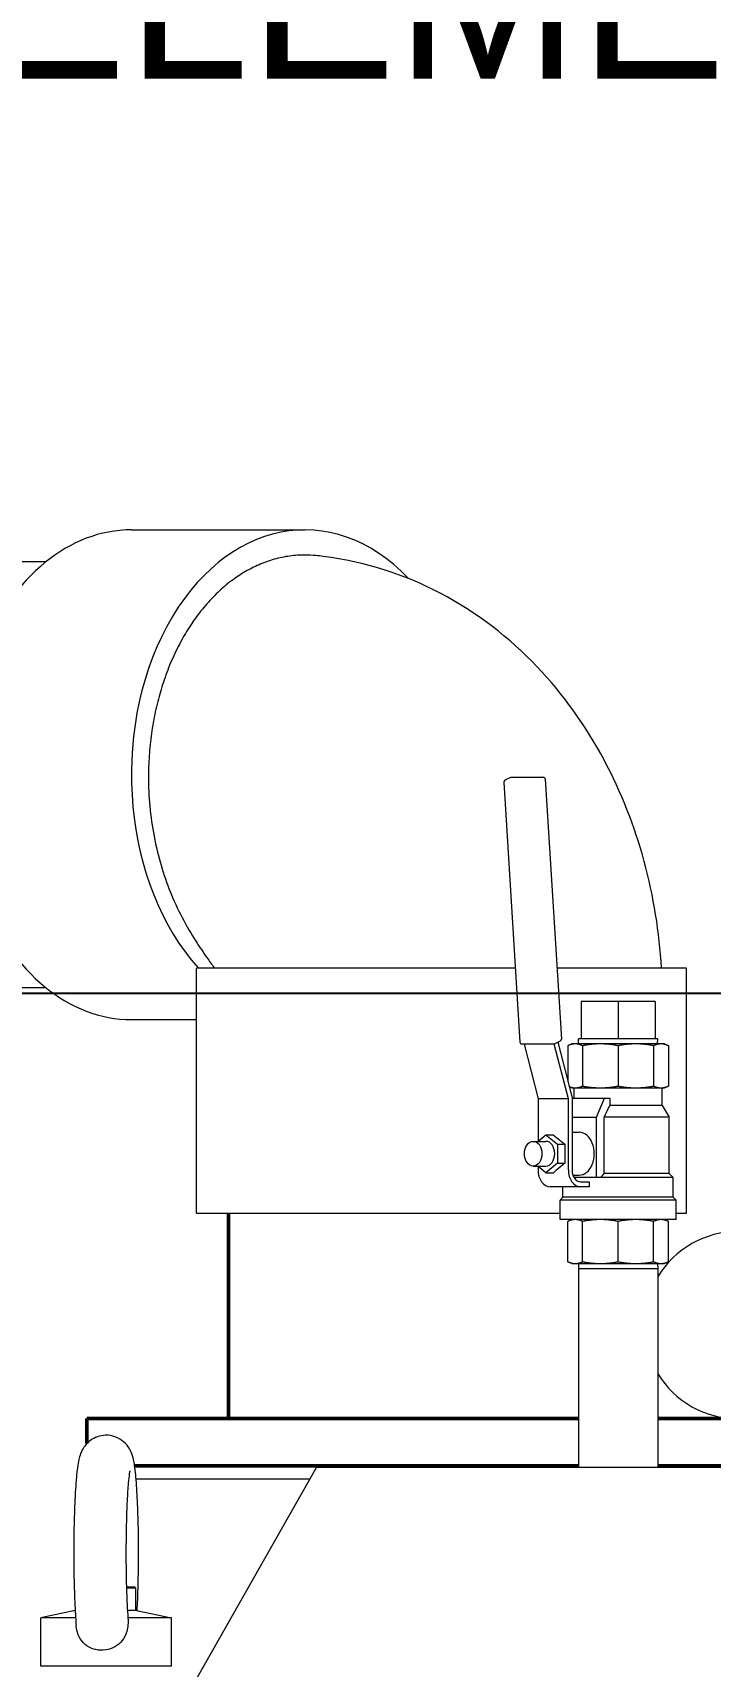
# Model space of a CAD drawing. Header units: inches. Extents: x 14 to 368, y 5 to 236.
# Drawn here: x 270.45 to 277.6, y 114.97 to 132.23 of the extents above; entities that cross this region are included whole.
import ezdxf

# ---------------------------------------------------------------- set-up
doc = ezdxf.new("R2010")
doc.units = ezdxf.units.IN
doc.header["$LTSCALE"] = 11
doc.header["$MEASUREMENT"] = 0
for name, color, linetype, lineweight in [('Dimension (ANSI)', 7, 'Continuous', 25), ('Symbol (ANSI)', 7, 'Continuous', 25), ('Visible (ANSI)', 7, 'Continuous', 50)]:
    doc.layers.add(name, color=color, linetype=linetype, lineweight=lineweight)
doc.styles.add('MEMCOR Medium', font='arial.ttf')
doc.styles.add('Standard D-E NeptuneBenson', font='arial.ttf')
doc.dimstyles.new('Default (ANSI)', dxfattribs={"dimscale": 11, "dimtxt": 0.15, "dimasz": 0.098425, "dimexe": 0.125, "dimexo": 0.0625, "dimgap": 0.031496, "dimtad": 0, "dimtih": 1, "dimtoh": 1, "dimdec": 4, "dimrnd": 1e-08, "dimzin": 3, "dimdsep": 46, "dimlunit": 5, "dimtxsty": 'MEMCOR Medium', "dimcen": 0.09, "dimdle": 0.393701, "dimclrd": 256, "dimclre": 256, "dimclrt": 256, "dimadec": 0, "dimazin": 1, "dimtfac": 0.8, "dimtofl": 0, "dimtmove": 0, "dimatfit": 3, "dimfxl": 1, "dimfrac": 1, "dimtolj": 1, "dimtzin": 4, "dimlwd": -1, "dimlwe": -1, "dimarcsym": 0})

# ---------------------------------------------------------------- blocks, each defined once
blk = doc.blocks.new('*D27')
at = {"layer": 'Defpoints', "color": 0, "transparency": 16777216}
for p in [(228.546, 122.075), (280.408, 122.075), (262.977, 37.444)]:
    blk.add_point(p, dxfattribs=at)
at = {"layer": 'Dimension (ANSI)', "transparency": 16777216}
for p, q in [((279.72, 122.075), (227.171, 122.075)), ((228.546, 120.992), (228.546, 85.395)), ((228.546, 38.526), (228.546, 74.124)), ((262.289, 37.444), (227.171, 37.444))]:
    blk.add_line(p, q, dxfattribs=at)
for points in [[(228.366, 120.992), (228.727, 120.992), (228.546, 122.075)], [(228.366, 38.526), (228.727, 38.526), (228.546, 37.444)]]:
    blk.add_solid(points, dxfattribs=at)
at = {"layer": 'Dimension (ANSI)', "transparency": 16777216, "char_height": 1.65, "attachment_point": 5, "style": 'MEMCOR Medium'}
for s, insert in [('\\A1; \\fArial|b0|i0;84{\\H0.8x;\\S5#8;} in', (228.546, 81.456)), ('\\A1;[2149.6 mm]{\\P\\fArial|b0|i0;SHIPPING HEIGHT\\P\\fArial|b0|i0;REF.}', (228.546, 75.82))]:
    blk.add_mtext(s, dxfattribs=dict(at, insert=insert))

msp = doc.modelspace()

# ---------------------------------------------------------------- linework, layer by layer
at = {"layer": 'Visible (ANSI)', "linetype": 'Continuous', "lineweight": 18}
for p, q in [((271.488893, 126.97326), (273.318179, 126.97326)), ((270.586101, 126.63626), (251.074721, 126.63626)), ((275.419887, 124.30744), (275.589797, 121.560924)), ((275.489072, 124.357097), (275.431171, 124.327294)), ((275.498628, 124.359412), (275.836978, 124.359412)), ((275.857818, 124.339821), (276.027728, 121.593306)), ((275.541399, 122.34326), (272.175798, 122.34326)), ((272.175798, 119.75626), (272.175798, 122.34326)), ((277.349798, 122.34326), (275.981333, 122.34326)), ((277.349798, 119.75626), (277.349798, 122.34326)), ((270.586101, 122.13626), (251.074721, 122.13626)), ((276.237087, 121.990681), (276.237087, 121.59698)), ((276.626831, 121.990681), (276.237087, 121.990681)), ((277.016575, 121.990681), (276.626831, 121.990681)), ((276.626831, 121.990681), (276.626831, 121.59698)), ((277.016575, 121.990681), (277.016575, 121.59698)), ((271.488893, 121.79926), (272.175798, 121.79926)), ((275.948988, 121.541333), (275.610637, 121.541333)), ((275.633376, 121.541333), (275.781887, 120.964292)), ((276.101782, 120.964292), (275.953163, 121.541755)), ((276.016444, 121.573451), (275.958544, 121.543648)), ((275.989456, 121.55956), (276.140193, 120.97387)), ((276.136831, 121.54287), (276.096459, 121.524044)), ((276.096459, 121.524044), (276.096459, 121.143798)), ((276.17413, 121.54287), (276.136831, 121.54287)), ((276.439317, 121.54287), (276.17413, 121.54287)), ((277.045483, 121.59698), (276.20818, 121.59698)), ((276.209871, 121.54287), (276.20818, 121.59698)), ((276.251802, 121.524044), (276.251802, 121.097696)), ((276.814346, 121.54287), (276.439317, 121.54287)), ((276.626831, 121.524044), (276.626831, 121.097696)), ((277.079532, 121.54287), (276.814346, 121.54287)), ((277.001861, 121.524044), (277.001861, 121.097696)), ((277.043792, 121.54287), (277.045483, 121.59698)), ((277.116831, 121.54287), (277.079532, 121.54287)), ((277.116831, 121.54287), (277.157204, 121.524044)), ((277.157204, 121.524044), (277.157204, 121.097696)), ((276.136831, 121.07887), (276.109943, 121.091409)), ((276.136831, 121.07887), (276.17413, 121.07887)), ((276.161331, 120.968858), (276.161331, 121.07887)), ((276.17413, 121.07887), (276.439317, 121.07887)), ((276.439317, 121.07887), (276.814346, 121.07887)), ((276.814346, 121.07887), (277.079532, 121.07887)), ((277.079532, 121.07887), (277.116831, 121.07887)), ((277.092331, 120.89327), (277.092331, 121.07887)), ((277.116831, 121.07887), (277.157204, 121.097696)), ((276.101782, 120.964292), (275.781887, 120.964292)), ((275.781887, 120.964292), (275.781887, 120.515916)), ((276.101782, 120.21237), (276.101782, 120.964292)), ((276.140193, 120.97387), (276.140193, 120.38287)), ((276.140193, 120.968858), (276.297673, 120.968858)), ((276.297673, 120.968858), (276.481613, 120.968858)), ((276.399323, 120.76729), (276.481613, 120.968858)), ((276.481613, 120.968858), (276.537803, 120.968858)), ((276.537803, 120.968858), (276.537803, 120.89327)), ((277.092331, 120.89327), (276.537803, 120.89327)), ((277.092331, 120.89327), (277.165066, 120.76729)), ((276.140193, 120.76729), (276.399323, 120.76729)), ((276.399323, 120.12994), (276.399323, 120.76729)), ((276.477583, 120.76729), (276.477583, 120.17358)), ((277.165066, 120.76729), (276.477583, 120.76729)), ((277.165066, 120.17358), (277.165066, 120.76729)), ((275.730574, 120.51337), (275.865012, 120.51337)), ((275.778768, 120.51337), (275.865012, 120.583788)), ((275.865012, 120.583788), (275.941834, 120.583788)), ((275.865012, 120.583788), (275.988049, 120.483329)), ((275.941834, 120.583788), (276.064871, 120.483329)), ((275.988049, 120.483329), (276.064871, 120.483329)), ((275.988049, 120.483329), (275.988049, 120.282411)), ((276.064871, 120.483329), (276.064871, 120.282411)), ((276.140193, 120.60907), (276.215384, 120.60907)), ((276.140193, 120.38287), (276.140193, 120.21237)), ((275.730574, 120.25237), (275.865012, 120.25237)), ((275.865012, 120.181952), (275.778768, 120.25237)), ((275.781887, 120.249824), (275.781887, 120.21237)), ((275.988049, 120.282411), (275.865012, 120.181952)), ((275.865012, 120.181952), (275.943672, 120.181952)), ((276.064871, 120.282411), (275.979088, 120.21237)), ((275.988049, 120.282411), (276.064871, 120.282411)), ((276.149453, 120.15667), (276.215384, 120.15667)), ((276.215384, 120.12994), (276.162135, 120.12994)), ((276.399323, 120.12994), (276.215384, 120.12994)), ((276.442728, 120.12994), (276.399323, 120.12994)), ((277.208706, 120.12994), (276.442728, 120.12994)), ((277.165066, 120.17358), (276.477583, 120.17358)), ((277.165066, 120.17358), (277.208706, 120.12994)), ((277.208706, 119.923717), (277.208706, 120.12994)), ((276.228581, 120.033049), (275.908686, 120.033049)), ((276.044956, 119.923717), (276.044956, 120.033049)), ((276.228581, 120.08737), (276.322298, 120.08737)), ((276.322298, 120.033049), (276.228581, 120.033049)), ((276.322298, 120.08737), (276.322298, 120.033049)), ((276.044956, 119.923717), (276.014331, 119.893092)), ((277.239331, 119.893092), (276.014331, 119.893092)), ((276.014331, 119.68687), (276.014331, 119.893092)), ((277.208706, 119.923717), (276.044956, 119.923717)), ((277.208706, 119.923717), (277.239331, 119.893092)), ((277.239331, 119.68687), (277.239331, 119.893092)), ((272.175798, 119.75626), (276.014331, 119.75626)), ((277.239331, 119.68687), (276.014331, 119.68687)), ((276.136831, 119.68687), (276.096459, 119.668044)), ((276.096459, 119.241696), (276.096459, 119.668044)), ((276.251802, 119.241696), (276.251802, 119.668044)), ((276.626831, 119.241696), (276.626831, 119.668044)), ((277.001861, 119.241696), (277.001861, 119.668044)), ((277.116831, 119.68687), (277.157204, 119.668044)), ((277.157204, 119.241696), (277.157204, 119.668044)), ((277.239331, 119.75626), (277.349798, 119.75626)), ((276.136831, 119.22287), (276.096459, 119.241696)), ((276.136831, 119.22287), (276.17413, 119.22287)), ((276.17413, 119.22287), (276.439317, 119.22287)), ((276.209871, 119.22287), (276.20818, 119.16876)), ((276.20818, 119.16876), (277.045483, 119.16876)), ((276.20818, 119.16876), (276.20818, 117.06876)), ((276.439317, 119.22287), (276.814346, 119.22287)), ((276.814346, 119.22287), (277.079532, 119.22287)), ((277.043792, 119.22287), (277.045483, 119.16876)), ((277.045483, 119.16876), (277.045483, 117.06876)), ((277.079532, 119.22287), (277.116831, 119.22287)), ((277.116831, 119.22287), (277.157204, 119.241696)), ((272.024216, 114.56876), (273.442686, 117.06876)), ((279.795997, 117.06876), (273.442686, 117.06876)), ((273.371763, 116.94376), (271.537862, 116.94376)), ((271.435679, 115.80626), (271.521607, 115.80626)), ((271.521607, 115.80626), (271.534107, 115.79376)), ((271.534107, 115.79376), (271.436045, 115.79376)), ((271.534107, 115.558113), (271.534107, 115.79376)), ((270.894202, 115.556425), (270.532631, 115.479571)), ((270.898833, 115.479571), (270.532631, 115.479571)), ((270.532631, 114.96776), (270.532631, 115.479571)), ((271.541073, 115.558113), (271.446168, 115.558113)), ((271.910583, 115.479571), (271.451383, 115.479571)), ((271.541073, 115.558113), (271.910583, 115.479571)), ((271.910583, 114.96776), (271.910583, 115.479571)), ((271.910583, 114.96776), (270.532631, 114.96776))]:
    msp.add_line(p, q, dxfattribs=at)
at = {"layer": 'Visible (ANSI)'}
for p, q in [((272.512798, 119.75626), (272.512798, 117.58626)), ((276.20818, 117.58626), (271.018298, 117.58626)), ((271.018298, 117.321764), (271.018298, 117.58626)), ((277.80928, 117.58626), (277.045483, 117.58626)), ((276.20818, 117.08626), (271.521858, 117.08626)), ((277.847651, 117.08626), (277.045483, 117.08626))]:
    msp.add_line(p, q, dxfattribs=at)
at = {"layer": 'Visible (ANSI)', "linetype": 'Continuous', "lineweight": 18}
for centre, radius, start, end in [((275.440727, 124.308729), 0.02088, 117.2363135, 183.5400248), ((275.498628, 124.338532), 0.02088, 90, 117.2363135), ((275.836978, 124.338532), 0.02088, 3.5400248, 90), ((275.610637, 121.562213), 0.02088, 183.5400248, 270), ((275.948988, 121.562213), 0.02088, 270, 297.2363135), ((276.006888, 121.592016), 0.02088, 297.2363135, 3.5400248), ((277.891848, 118.57182), 0.989013, 90, 148.8445549), ((277.891848, 118.57182), 0.989013, 211.1554451, 270)]:
    msp.add_arc(centre, radius, start, end, dxfattribs=at)
for centre, major_axis, ratio, start_param, end_param in [((273.318179, 124.38626), (0, 2.587), 0.707106781, 5.641892214, 8.764330521), ((271.488893, 124.38626), (0, 2.587), 0.707106781, 0, 3.141592654), ((275.865012, 120.38287), (0, 0.1305), 0.707106781, 3.141592654, 6.283185307), ((276.215384, 120.38287), (0, -0.2262), 0.707106781, 0, 3.141592654), ((275.908686, 120.21237), (0, -0.179321), 0.707106781, 4.71238898, 6.283185307), ((276.105888, 120.21237), (0.250082, 0.168024), 0.25049165, 1.927658516, 2.098110467), ((276.228581, 120.21237), (0, -0.179321), 0.707106781, 4.71238898, 6.283185307), ((276.228581, 120.21237), (0, -0.125), 0.707106781, 4.71238898, 6.283185307)]:
    msp.add_ellipse(centre, major_axis=major_axis, ratio=ratio, start_param=start_param, end_param=end_param, dxfattribs=at)
msp.add_ellipse((275.730574, 120.38287), major_axis=(0, 0.1305), ratio=0.707106781, dxfattribs=at)
for points, knots in [([(273.435985, 126.701219), (273.39581, 126.705289), (273.356333, 126.707196), (273.267283, 126.707196), (273.214034, 126.703803), (273.105793, 126.689011), (273.050803, 126.67761), (272.941959, 126.646916), (272.888082, 126.627616), (272.784108, 126.582564), (272.734009, 126.556815), (272.639941, 126.501572), (272.591621, 126.469514), (272.495547, 126.397047), (272.447793, 126.356637), (272.355479, 126.269134), (272.3109, 126.222024), (272.226986, 126.123893), (272.18765, 126.072874), (272.115697, 125.97076), (272.079751, 125.914937), (272.010633, 125.795894), (271.977462, 125.732671), (271.915867, 125.601797), (271.887429, 125.534117), (271.83644, 125.398), (271.813887, 125.329563), (271.774859, 125.195824), (271.756609, 125.124312), (271.724704, 124.975912), (271.711052, 124.899024), (271.689358, 124.743709), (271.681313, 124.665249), (271.670884, 124.51083), (271.668498, 124.434872), (271.668498, 124.262282), (271.673027, 124.157984), (271.692496, 123.947163), (271.707438, 123.84064), (271.747309, 123.631416), (271.772254, 123.528633), (271.830024, 123.332118), (271.862845, 123.238384), (271.933229, 123.062683), (271.976123, 122.968549), (272.069849, 122.788418), (272.12065, 122.702389), (272.20442, 122.571501), (272.248364, 122.507069), (272.309563, 122.42014), (272.336716, 122.382284), (272.363009, 122.345033)], [14.920515089, 14.920515089, 14.920515089, 14.920515089, 15.331674231, 15.331674231, 15.880134995, 15.880134995, 16.428595758, 16.428595758, 16.977056521, 16.977056521, 17.525517284, 17.525517284, 18.074690532, 18.074690532, 18.623863779, 18.623863779, 19.173037026, 19.173037026, 19.722210274, 19.722210274, 20.271527396, 20.271527396, 20.820844518, 20.820844518, 21.370161641, 21.370161641, 21.919478763, 21.919478763, 22.472627351, 22.472627351, 23.025775939, 23.025775939, 23.578924527, 23.578924527, 24.132073116, 24.132073116, 24.89405526, 24.89405526, 25.656037405, 25.656037405, 26.418019549, 26.418019549, 27.180001694, 27.180001694, 27.956782223, 27.956782223, 28.733562752, 28.733562752, 29.302013305, 29.302013305, 29.668283217, 29.668283217, 29.668283217, 29.668283217]), ([(277.08582, 122.34326), (277.063301, 122.723006), (277.002851, 123.101065), (276.801735, 123.84147), (276.661124, 124.204028), (276.28854, 124.897355), (276.056286, 125.228666), (275.483809, 125.828746), (275.142076, 126.097738), (274.374183, 126.500003), (273.953083, 126.637939), (273.488253, 126.695624), (273.462141, 126.698569), (273.435986, 126.701224)], [3.225259811, 3.225259811, 3.225259811, 3.225259811, 3.508354417, 3.508354417, 3.791449024, 3.791449024, 4.07454363, 4.07454363, 4.357638236, 4.357638236, 4.624862783, 4.624862783, 4.640732843, 4.640732843, 4.640732843, 4.640732843]), ([(272.364008, 122.34326), (272.363609, 122.343985), (272.363279, 122.344566), (272.362775, 122.345439), (272.3626, 122.345731), (272.362467, 122.345951), (272.362445, 122.345988), (272.362445, 122.345988)], [3.80360554876, 3.80360554876, 3.80360554876, 3.80360554876, 3.82628676907, 3.82628676907, 3.84896798937, 3.84896798937, 3.86036068555, 3.86036068555, 3.86036068555, 3.86036068555]), ([(271.549012, 115.556425), (271.551109, 115.595007), (271.552997, 115.63557), (271.558437, 115.773156), (271.561081, 115.876934), (271.563878, 116.089343), (271.564067, 116.197813), (271.562032, 116.410121), (271.559812, 116.513908), (271.553104, 116.707985), (271.548602, 116.797992), (271.537243, 116.959538), (271.530546, 117.028918), (271.514513, 117.134754), (271.515618, 117.164205), (271.477284, 117.247521), (271.471696, 117.258616), (271.452265, 117.290132), (271.436768, 117.313264), (271.38381, 117.358795), (271.353856, 117.379256), (271.284389, 117.403283), (271.250279, 117.40931), (271.185494, 117.40806), (271.155322, 117.402135), (271.100495, 117.383037), (271.076821, 117.369542), (271.034274, 117.339144), (271.018051, 117.322407), (270.989616, 117.28877), (270.979958, 117.27302), (270.962281, 117.241202), (270.956411, 117.226931), (270.942523, 117.190012), (270.937904, 117.17164), (270.92067, 117.096225), (270.914057, 117.039185), (270.900107, 116.887472), (270.89428, 116.794239), (270.885772, 116.595736), (270.882869, 116.492919), (270.879562, 116.281496), (270.879118, 116.173093), (270.880652, 115.959919), (270.882625, 115.855195), (270.888855, 115.658414), (270.893124, 115.566592), (270.900373, 115.456029), (270.902464, 115.42774), (270.904701, 115.401018)], [4.04478933, 4.04478933, 4.04478933, 4.04478933, 4.191645212, 4.191645212, 4.5236787, 4.5236787, 4.850529966, 4.850529966, 5.177107126, 5.177107126, 5.507674021, 5.507674021, 5.856103775, 5.856103775, 6.134456795, 6.134456795, 6.171830182, 6.171830182, 6.223981928, 6.223981928, 6.259345681, 6.259345681, 6.284516117, 6.284516117, 6.307194905, 6.307194905, 6.332400051, 6.332400051, 6.364559268, 6.364559268, 6.406642914, 6.406642914, 6.464440409, 6.464440409, 6.576179618, 6.576179618, 6.926535148, 6.926535148, 7.297755917, 7.297755917, 7.630918543, 7.630918543, 7.958012072, 7.958012072, 8.284455752, 8.284455752, 8.614283606, 8.614283606, 8.735794577, 8.735794577, 8.735794577, 8.735794577]), ([(271.471297, 117.03159), (271.471297, 117.03159), (271.471117, 117.030867), (271.469872, 117.02517), (271.467854, 117.01439), (271.462365, 116.97641), (271.458577, 116.943039), (271.450539, 116.851347), (271.446359, 116.78846), (271.439056, 116.640984), (271.436031, 116.554966), (271.431853, 116.370953), (271.430743, 116.272727), (271.430659, 116.07551), (271.431697, 115.976537), (271.435801, 115.789115), (271.438859, 115.700621), (271.445339, 115.56887), (271.448316, 115.520259), (271.451536, 115.477533)], [6.548009907, 6.548009907, 6.548009907, 6.548009907, 6.588936625, 6.588936625, 6.728286458, 6.728286458, 6.949581319, 6.949581319, 7.231073431, 7.231073431, 7.535802419, 7.535802419, 7.847802039, 7.847802039, 8.161527441, 8.161527441, 8.473651301, 8.473651301, 8.683892398, 8.683892398, 8.683892398, 8.683892398]), ([(271.451536, 115.477533), (271.455137, 115.429775), (271.452546, 115.381613), (271.428637, 115.297118), (271.411653, 115.265135), (271.369903, 115.212171), (271.34387, 115.190092), (271.28413, 115.156574), (271.251133, 115.145559), (271.182105, 115.135388), (271.146662, 115.136541), (271.078719, 115.151377), (271.046859, 115.164924), (270.991342, 115.203316), (270.968322, 115.227373), (270.932215, 115.284314), (270.919928, 115.315903), (270.90865, 115.366543), (270.90614, 115.383715), (270.90469, 115.401018)], [0.005193556, 0.005193556, 0.005193556, 0.005193556, 0.370297257, 0.370297257, 0.678851509, 0.678851509, 0.993897876, 0.993897876, 1.309972792, 1.309972792, 1.631880124, 1.631880124, 1.953659157, 1.953659157, 2.268991069, 2.268991069, 2.585055973, 2.585055973, 2.743430336, 2.743430336, 2.743430336, 2.743430336])]:
    msp.add_open_spline(points, degree=3, knots=knots, dxfattribs=at)
for points, weights in [([(276.17413, 121.54287), (276.136831, 121.54287), (276.096459, 121.524044)], [1, 1.0562990584, 1.07162109099]), ([(276.251802, 121.524044), (276.211429, 121.54287), (276.17413, 121.54287)], [1.07162109099, 1.0562990584, 1]), ([(276.439317, 121.54287), (276.349269, 121.54287), (276.251802, 121.524044)], [1, 1.0562990584, 1.07162109099]), ([(276.626831, 121.524044), (276.529364, 121.54287), (276.439317, 121.54287)], [1.07162109099, 1.0562990584, 1]), ([(276.814346, 121.54287), (276.724298, 121.54287), (276.626831, 121.524044)], [1, 1.0562990584, 1.07162109099]), ([(277.001861, 121.524044), (276.904394, 121.54287), (276.814346, 121.54287)], [1.07162109099, 1.0562990584, 1]), ([(277.079532, 121.54287), (277.042233, 121.54287), (277.001861, 121.524044)], [1, 1.0562990584, 1.07162109099]), ([(277.157204, 121.524044), (277.116831, 121.54287), (277.079532, 121.54287)], [1.07162109099, 1.0562990584, 1]), ([(276.109806, 121.09194), (276.142862, 121.07887), (276.17413, 121.07887)], [1.06526054639, 1.04677015615, 1]), ([(276.17413, 121.07887), (276.211429, 121.07887), (276.251802, 121.097696)], [1, 1.0562990584, 1.07162109099]), ([(276.251802, 121.097696), (276.349269, 121.07887), (276.439317, 121.07887)], [1.07162109099, 1.0562990584, 1]), ([(276.439317, 121.07887), (276.529364, 121.07887), (276.626831, 121.097696)], [1, 1.0562990584, 1.07162109099]), ([(276.626831, 121.097696), (276.724298, 121.07887), (276.814346, 121.07887)], [1.07162109099, 1.0562990584, 1]), ([(276.814346, 121.07887), (276.904394, 121.07887), (277.001861, 121.097696)], [1, 1.0562990584, 1.07162109099]), ([(277.001861, 121.097696), (277.042233, 121.07887), (277.079532, 121.07887)], [1.07162109099, 1.0562990584, 1]), ([(277.079532, 121.07887), (277.116831, 121.07887), (277.157204, 121.097696)], [1, 1.0562990584, 1.07162109099]), ([(276.537803, 120.89327), (276.509875, 120.836538), (276.477583, 120.76729)], [1, 1.00361912604, 1]), ([(276.477583, 120.17358), (276.460835, 120.152844), (276.442728, 120.12994)], [1.00000480453, 1.0009720909, 1]), ([(276.17413, 119.68687), (276.136831, 119.68687), (276.096459, 119.668044)], [1, 1.04927042368, 1.05740736242]), ([(276.251802, 119.668044), (276.211429, 119.68687), (276.17413, 119.68687)], [1.05740736242, 1.04927042368, 1]), ([(276.439317, 119.68687), (276.349269, 119.68687), (276.251802, 119.668044)], [1, 1.04927042368, 1.05740736242]), ([(276.626831, 119.668044), (276.529364, 119.68687), (276.439317, 119.68687)], [1.05740736242, 1.04927042368, 1]), ([(276.814346, 119.68687), (276.724298, 119.68687), (276.626831, 119.668044)], [1, 1.04927042368, 1.05740736242]), ([(277.001861, 119.668044), (276.904394, 119.68687), (276.814346, 119.68687)], [1.05740736242, 1.04927042368, 1]), ([(277.079532, 119.68687), (277.042233, 119.68687), (277.001861, 119.668044)], [1, 1.04927042368, 1.05740736242]), ([(277.157204, 119.668044), (277.116831, 119.68687), (277.079532, 119.68687)], [1.05740736242, 1.04927042368, 1]), ([(276.096459, 119.241696), (276.136831, 119.22287), (276.17413, 119.22287)], [1.05740736242, 1.04927042368, 1]), ([(276.17413, 119.22287), (276.211429, 119.22287), (276.251802, 119.241696)], [1, 1.04927042368, 1.05740736242]), ([(276.251802, 119.241696), (276.349269, 119.22287), (276.439317, 119.22287)], [1.05740736242, 1.04927042368, 1]), ([(276.439317, 119.22287), (276.529364, 119.22287), (276.626831, 119.241696)], [1, 1.04927042368, 1.05740736242]), ([(276.626831, 119.241696), (276.724298, 119.22287), (276.814346, 119.22287)], [1.05740736242, 1.04927042368, 1]), ([(276.814346, 119.22287), (276.904394, 119.22287), (277.001861, 119.241696)], [1, 1.04927042368, 1.05740736242]), ([(277.001861, 119.241696), (277.042233, 119.22287), (277.079532, 119.22287)], [1.05740736242, 1.04927042368, 1]), ([(277.079532, 119.22287), (277.116831, 119.22287), (277.157204, 119.241696)], [1, 1.04927042368, 1.05740736242])]:
    msp.add_rational_spline(points, weights, degree=2, dxfattribs=at)

# ---------------------------------------------------------------- texts
at = {"layer": 'Symbol (ANSI)', "insert": (218.465581, 196.119393), "char_height": 1.814999942, "width": 148.64247032, "attachment_point": 1, "line_spacing_factor": 1.727336, "style": 'Standard D-E NeptuneBenson'}
msp.add_mtext('NOTES:\\P1.^IFILTER TANK IS TO BE CONSTRUCTED OF HIGH QUALITY A36 CARBON STEEL, UPPER HEAD THICKNESS = 1 1/2" \\P(38.1mm), LOWER HEAD THICKNESS = 5/16" (7.93mm) & SHELL THICKNESS = 1/4" (6.35mm).\\P2.^IINTERIOR OF TANK IS LINED WITH FLEXSOL 3000. EXTERIOR IS COATED WITH 5-8 MILS OF HIGH SOLIDS ENAMEL. \\PNO WELDING OR EXTREME HEAT IS TO BE APPLIED TO TANK AFTER LINING OR COATING PROCESS IS DONE.\\P3.^IELECTRICAL REQUIREMENTS: 120VAC-10-60Hz, 15 AMP CIRCUIT PROTECTION.\\P4.^ILOCATE ALL ELECTRICAL ITEMS IN A NON-HAZARDOUS LOCATION.\\P5.^IELECTRICAL CONNECTIONS ARE THE RESPONSIBILITY OF THE CUSTOMER.\\P6.^IMEDIA QUANTITIES ARE INDICATED FOR INFORMATIONAL PURPOSES ONLY.\\P7.^IALL PNEUMATIC TUBING SUPPLIED BY POOL CONTRACTOR.\\P8.^IDRAIN VALVE MUST BE A BUTTERFLY VALVE AND INSTALLED DIRECTLY ON THE BOTTOM TANK HEAD.\\P{\\H1x;9.^IDESIGN PRESSURE IS 50 PSI (344.73 kpa). HYDROSTATICALLY TESTED TO 75 PSI (517.11 kpa).\\P\\H0.91667x;10.^ITHIS PRECOAT FILTER UTILIZES TUBE ELEMENTS AND THE EFFECTIVE FILTRATION AREA REPRESENTS THE \\PUNCOATED AREA.}', dxfattribs=at)

# ---------------------------------------------------------------- dimensions: what is measured, and where the dimension line sits
at = {"layer": 'Dimension (ANSI)'}
dim = msp.add_linear_dim(base=(228.546414, 122.07456), p1=(262.976898, 37.44376), p2=(280.407556, 122.07456), angle=90, text=' \\fArial|b0|i0;<> in\\X[2149.6 mm]{\\P\\fArial|b0|i0;SHIPPING HEIGHT\\P\\fArial|b0|i0;REF.}', dimstyle='Default (ANSI)', override={"dimgap": 0.031496, "dimdec": 4, "dimpost": '', "dimtol": 0, "dimlim": 0, "dimtp": 0, "dimtm": 0, "dimtdec": 2, "dimatfit": 1}, dxfattribs=at)
dim.commit()
dim.dimension.update_dxf_attribs({"geometry": '*D27', "text_midpoint": (228.546414, 79.75916), "dimtype": 160})

doc.saveas('drawing.dxf')
